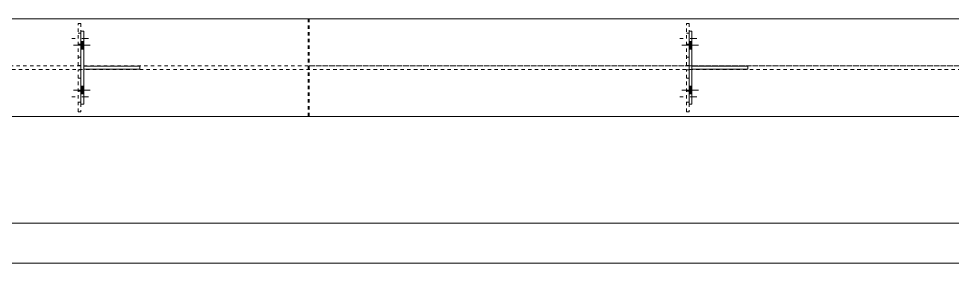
# Model space of a CAD drawing. Header units: millimetres. Extents: x 2 to 1174, y 1 to 825.
# Drawn here: x 618.1 to 896.1, y 549 to 621.9 of the extents above; entities that cross this region are included whole.
import ezdxf

# ---------------------------------------------------------------- set-up
doc = ezdxf.new("R2010")
doc.units = ezdxf.units.MM
for name, pattern in [('XKITLINE00', [0]), ('XKITLINE01', [4, 1, -1, 1, -1]), ('XKITLINE02', [4, 2, -2])]:
    doc.linetypes.add(name, pattern=pattern)
for name, color, linetype, lineweight in [('Bolt', 3, 'Continuous', 0), ('Dimensions', 7, 'Continuous', 0), ('Part', 2, 'Continuous', 0)]:
    doc.layers.add(name, color=color, linetype=linetype, lineweight=lineweight)

# ---------------------------------------------------------------- blocks, each defined once
blk = doc.blocks.new('*A94')
at = {"layer": 'Part', "color": 2, "linetype": 'XKITLINE00', "lineweight": 0}
for p, q in [((679.17, 621.86), (609.5, 621.86)), ((1022.53, 621.86), (679.27, 621.86)), ((679.17, 592.7), (609.5, 592.7)), ((1022.53, 592.7), (679.27, 592.7))]:
    blk.add_line(p, q, dxfattribs=at)
at = {"layer": 'Part', "color": 7, "linetype": 'XKITLINE01', "lineweight": 0}
for p, q in [((609.5, 607.86), (679.17, 607.86)), ((679.17, 606.7), (609.5, 606.7)), ((679.27, 607.86), (1044.77, 607.86)), ((1044.77, 606.7), (679.27, 606.7))]:
    blk.add_line(p, q, dxfattribs=at)
blk = doc.blocks.new('*A97')
at = {"layer": 'Part', "color": 2, "linetype": 'XKITLINE00', "lineweight": 0}
for p, q in [((818.56, 607.7), (835.23, 607.7)), ((835.23, 606.86), (818.56, 606.86)), ((835.23, 606.86), (835.23, 607.7))]:
    blk.add_line(p, q, dxfattribs=at)
at = {"layer": 'Part', "color": 7, "linetype": 'XKITLINE01', "lineweight": 0}
blk.add_line((818.56, 606.86), (818.56, 607.7), dxfattribs=at)
blk.add_line((818.56, 606.86), (818.56, 607.7), dxfattribs=at)
blk = doc.blocks.new('*A98')
at = {"layer": 'Part', "color": 2, "linetype": 'XKITLINE00', "lineweight": 0}
for p, q in [((817.73, 618.11), (818.56, 618.11)), ((817.73, 618.11), (817.73, 596.45)), ((818.56, 618.11), (818.56, 596.45)), ((817.73, 596.45), (818.56, 596.45))]:
    blk.add_line(p, q, dxfattribs=at)
blk = doc.blocks.new('*A99')
at = {"layer": 'Part', "color": 2, "linetype": 'XKITLINE00', "lineweight": 0}
for p, q in [((637.5, 607.7), (654.17, 607.7)), ((654.17, 606.86), (637.5, 606.86)), ((654.17, 606.86), (654.17, 607.7))]:
    blk.add_line(p, q, dxfattribs=at)
at = {"layer": 'Part', "color": 7, "linetype": 'XKITLINE01', "lineweight": 0}
blk.add_line((637.5, 606.86), (637.5, 607.7), dxfattribs=at)
blk.add_line((637.5, 606.86), (637.5, 607.7), dxfattribs=at)
blk = doc.blocks.new('*A100')
at = {"layer": 'Part', "color": 2, "linetype": 'XKITLINE00', "lineweight": 0}
for p, q in [((636.67, 596.45), (636.67, 618.11)), ((636.67, 618.11), (637.5, 618.11)), ((637.5, 618.11), (637.5, 596.45)), ((637.5, 596.45), (636.67, 596.45))]:
    blk.add_line(p, q, dxfattribs=at)
blk = doc.blocks.new('*A115')
at = {"layer": 'Part', "color": 7, "linetype": 'XKITLINE01', "lineweight": 0}
for p, q in [((816.9, 607.95), (816.9, 620.45)), ((816.9, 620.45), (817.73, 620.45)), ((817.73, 620.45), (817.73, 607.95)), ((816.9, 610.45), (817.73, 610.45)), ((817.73, 607.95), (816.9, 607.95))]:
    blk.add_line(p, q, dxfattribs=at)
blk = doc.blocks.new('*A116')
at = {"layer": 'Part', "color": 7, "linetype": 'XKITLINE01', "lineweight": 0}
for p, q in [((635.84, 607.95), (635.84, 620.45)), ((635.84, 620.45), (636.67, 620.45)), ((636.67, 620.45), (636.67, 607.95)), ((635.84, 610.45), (636.67, 610.45)), ((636.67, 607.95), (635.84, 607.95))]:
    blk.add_line(p, q, dxfattribs=at)
blk = doc.blocks.new('*A135')
at = {"layer": 'Part', "color": 7, "linetype": 'XKITLINE01', "lineweight": 0}
for p, q in [((635.84, 594.11), (635.84, 606.61)), ((635.84, 606.61), (636.67, 606.61)), ((636.67, 606.61), (636.67, 594.11)), ((635.84, 604.11), (636.67, 604.11)), ((636.67, 594.11), (635.84, 594.11))]:
    blk.add_line(p, q, dxfattribs=at)
blk = doc.blocks.new('*A136')
at = {"layer": 'Part', "color": 7, "linetype": 'XKITLINE01', "lineweight": 0}
for p, q in [((816.9, 594.11), (816.9, 606.61)), ((816.9, 606.61), (817.73, 606.61)), ((817.73, 606.61), (817.73, 594.11)), ((816.9, 604.11), (817.73, 604.11)), ((817.73, 594.11), (816.9, 594.11))]:
    blk.add_line(p, q, dxfattribs=at)
blk = doc.blocks.new('*A139')
at = {"layer": 'Part', "color": 7, "linetype": 'XKITLINE01', "lineweight": 0}
for p, q in [((704.27, 621.86), (1033.31, 621.86)), ((704.27, 621.86), (704.27, 592.7)), ((704.57, 621.86), (704.57, 592.7)), ((1033.11, 592.7), (1033.11, 621.86)), ((1033.31, 621.86), (1033.31, 607.86)), ((704.57, 607.86), (1038.8, 607.86)), ((1038.8, 606.7), (704.57, 606.7)), ((1033.31, 606.7), (1033.31, 592.7)), ((1036.62, 606.7), (1036.62, 607.86)), ((1038.8, 607.86), (1038.8, 606.7)), ((1033.31, 592.7), (704.27, 592.7))]:
    blk.add_line(p, q, dxfattribs=at)
blk = doc.blocks.new('*A163')
at = {"layer": 'Bolt'}
for points in [[(817.73, 615.11), (818.56, 615.11), (818.56, 612.78), (817.73, 612.78)], [(817.73, 615.11), (818.56, 615.11), (818.56, 612.78), (817.73, 612.78)], [(817.73, 601.78), (818.56, 601.78), (818.56, 599.45), (817.73, 599.45)], [(817.73, 601.78), (818.56, 601.78), (818.56, 599.45), (817.73, 599.45)]]:
    blk.add_hatch(color=3, dxfattribs=at).paths.add_polyline_path(points, flags=17)
at = {"layer": 'Bolt', "color": 3, "linetype": 'XKITLINE00', "lineweight": 0}
for p, q in [((818.56, 615.11), (817.73, 615.11)), ((818.56, 615.11), (817.73, 615.11)), ((820.5, 613.95), (815.5, 613.95)), ((820.5, 613.95), (815.5, 613.95)), ((818.56, 612.78), (817.73, 612.78)), ((818.56, 612.78), (817.73, 612.78)), ((820.5, 600.61), (815.5, 600.61)), ((820.5, 600.61), (815.5, 600.61)), ((818.56, 601.78), (817.73, 601.78)), ((818.56, 601.78), (817.73, 601.78)), ((818.56, 599.45), (817.73, 599.45)), ((818.56, 599.45), (817.73, 599.45))]:
    blk.add_line(p, q, dxfattribs=at)
blk = doc.blocks.new('*A164')
at = {"layer": 'Bolt'}
for points in [[(636.67, 615.11), (637.5, 615.11), (637.5, 612.78), (636.67, 612.78)], [(636.67, 615.11), (637.5, 615.11), (637.5, 612.78), (636.67, 612.78)], [(636.67, 601.78), (637.5, 601.78), (637.5, 599.45), (636.67, 599.45)], [(636.67, 601.78), (637.5, 601.78), (637.5, 599.45), (636.67, 599.45)]]:
    blk.add_hatch(color=3, dxfattribs=at).paths.add_polyline_path(points, flags=17)
at = {"layer": 'Bolt', "color": 3, "linetype": 'XKITLINE00', "lineweight": 0}
for p, q in [((637.5, 615.11), (636.67, 615.11)), ((637.5, 615.11), (636.67, 615.11)), ((639.44, 613.95), (634.44, 613.95)), ((639.44, 613.95), (634.44, 613.95)), ((637.5, 612.78), (636.67, 612.78)), ((637.5, 612.78), (636.67, 612.78)), ((639.44, 600.61), (634.44, 600.61)), ((639.44, 600.61), (634.44, 600.61)), ((637.5, 601.78), (636.67, 601.78)), ((637.5, 601.78), (636.67, 601.78)), ((637.5, 599.45), (636.67, 599.45)), ((637.5, 599.45), (636.67, 599.45))]:
    blk.add_line(p, q, dxfattribs=at)
blk = doc.blocks.new('*A166')
at = {"layer": 'Bolt', "color": 3, "linetype": 'XKITLINE02', "lineweight": 0}
for p, q in [((817.73, 617.58), (816.9, 617.58)), ((819.98, 615.95), (814.98, 615.95)), ((817.73, 614.31), (816.9, 614.31))]:
    blk.add_line(p, q, dxfattribs=at)
blk = doc.blocks.new('*A167')
at = {"layer": 'Bolt', "color": 3, "linetype": 'XKITLINE02', "lineweight": 0}
for p, q in [((636.67, 617.58), (635.84, 617.58)), ((638.92, 615.95), (633.92, 615.95)), ((636.67, 614.31), (635.84, 614.31))]:
    blk.add_line(p, q, dxfattribs=at)
blk = doc.blocks.new('*A168')
at = {"layer": 'Bolt', "color": 3, "linetype": 'XKITLINE02', "lineweight": 0}
for p, q in [((638.92, 598.61), (633.92, 598.61)), ((636.67, 600.25), (635.84, 600.25)), ((636.67, 596.98), (635.84, 596.98))]:
    blk.add_line(p, q, dxfattribs=at)
blk = doc.blocks.new('*A169')
at = {"layer": 'Bolt', "color": 3, "linetype": 'XKITLINE02', "lineweight": 0}
for p, q in [((819.98, 598.61), (814.98, 598.61)), ((817.73, 600.25), (816.9, 600.25)), ((817.73, 596.98), (816.9, 596.98))]:
    blk.add_line(p, q, dxfattribs=at)
blk = doc.blocks.new('*A230')
at = {"layer": 'Dimensions', "color": 7, "linetype": 'XKITLINE00', "lineweight": 0}
blk.add_line((109.12, 561.02), (1048.09, 561.02), dxfattribs=at)
blk = doc.blocks.new('*A239')
at = {"layer": 'Dimensions', "color": 7, "linetype": 'XKITLINE00', "lineweight": 0}
blk.add_line((112.45, 549.02), (1044.77, 549.02), dxfattribs=at)

msp = doc.modelspace()

# ---------------------------------------------------------------- block references
at = {"lineweight": 0}
for name in ['*A116', '*A139', '*A115', '*A167', '*A100', '*A166', '*A98', '*A164', '*A163', '*A135', '*A99', '*A136', '*A97', '*A168', '*A169', '*A230', '*A239']:
    msp.add_blockref(name, (0, 0), dxfattribs=at)
at = {"layer": 'Part', "lineweight": 0}
msp.add_blockref('*A94', (0, 0), dxfattribs=at)

doc.saveas('drawing.dxf')
